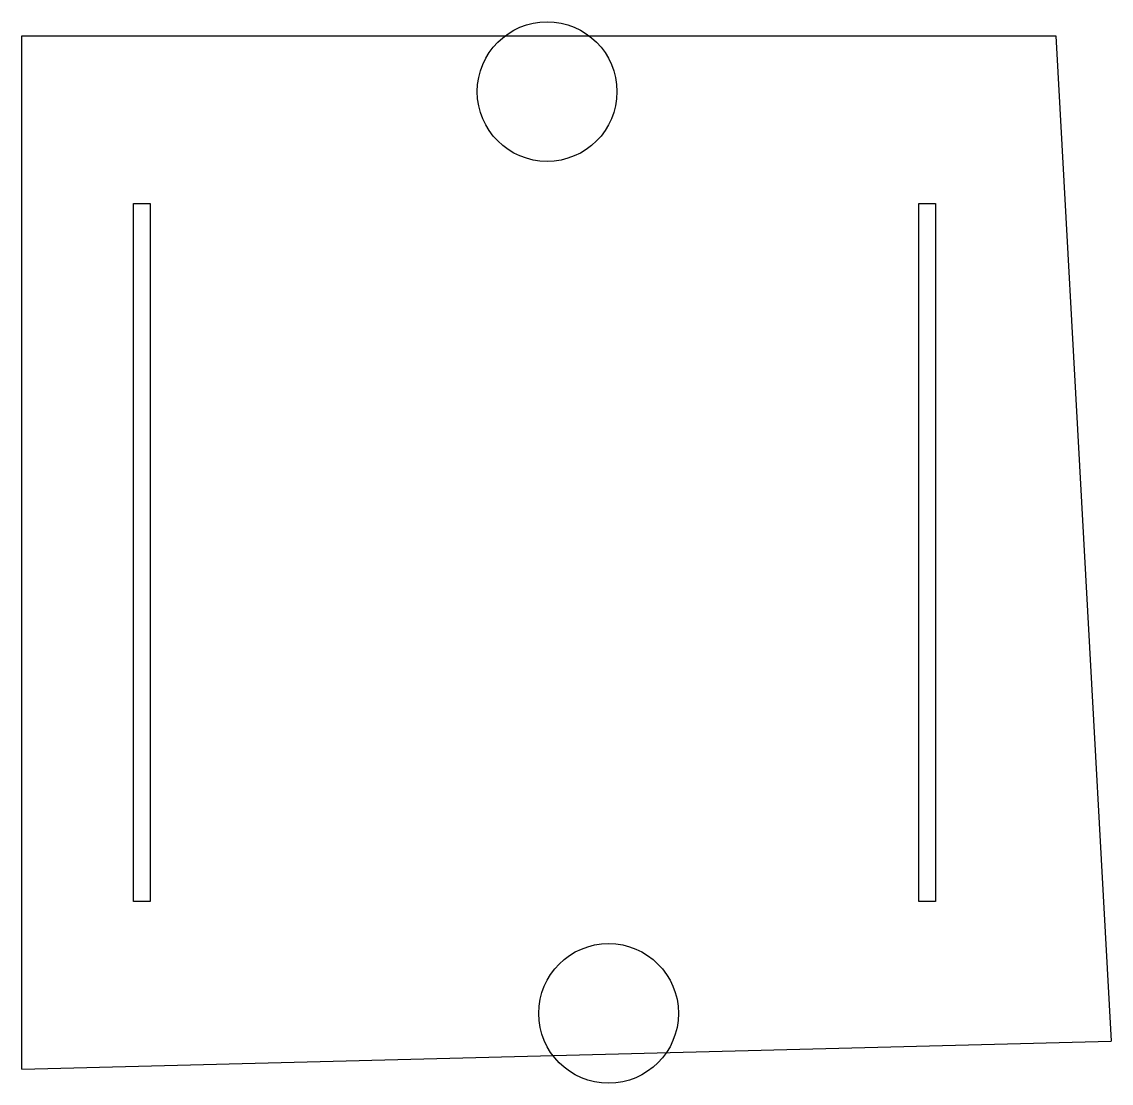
# Model space of a CAD drawing. Header units: millimetres. Extents: x 0 to 390, y -5 to 375.
import ezdxf

# ---------------------------------------------------------------- set-up
doc = ezdxf.new("R2010")
doc.units = ezdxf.units.MM
doc.layers.get('0').update_dxf_attribs({"linetype": 'CONTINUOUS'})

msp = doc.modelspace()

# ---------------------------------------------------------------- linework, layer by layer
for p, q in [((0, 0), (0, 370)), ((0, 370), (370, 370)), ((370, 370), (389.87, 10)), ((0, 0), (389.87, 10))]:
    msp.add_line(p, q)
for points in [[(40, 310), (46, 310), (46, 60), (40, 60)], [(321, 310), (327, 310), (327, 60), (321, 60)]]:
    msp.add_lwpolyline(points, close=True)
for centre in [(188, 350), (210, 20)]:
    msp.add_circle(centre, 25)

doc.saveas('drawing.dxf')
